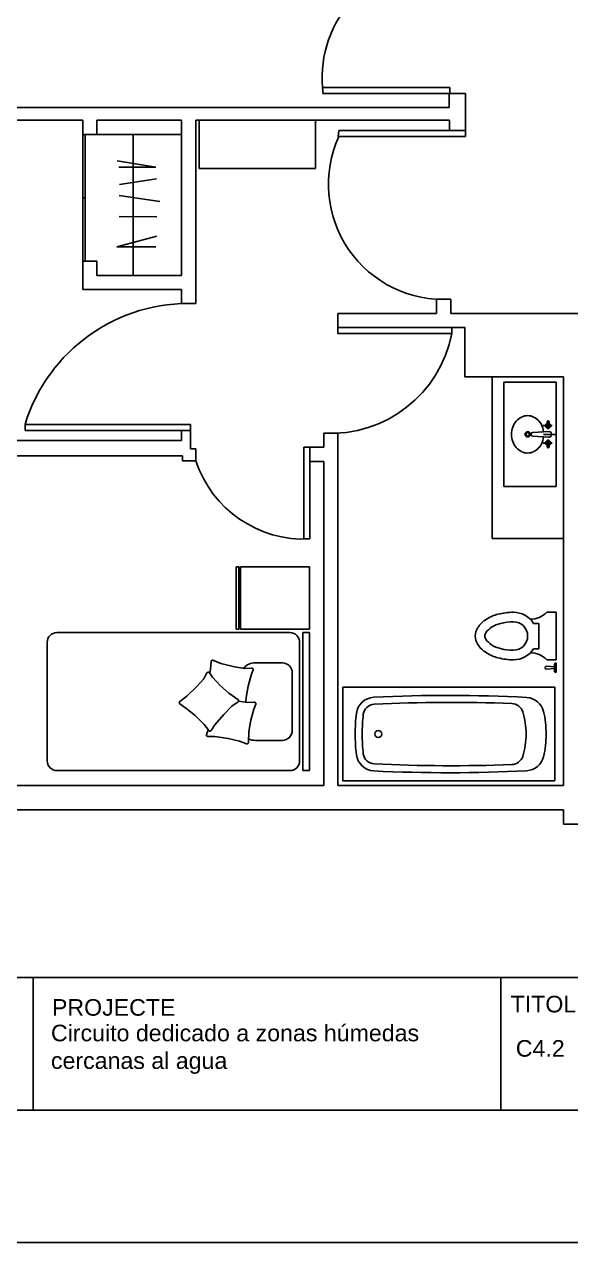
# Model space of a CAD drawing. Header units: millimetres. Extents: x 2377 to 4712, y -254 to 3188.
# Drawn here: x 3921.3 to 4003.7, y 1297.2 to 1481 of the extents above; entities that cross this region are included whole.
import ezdxf

# ---------------------------------------------------------------- set-up
doc = ezdxf.new("R2010")
doc.units = ezdxf.units.MM
doc.layers.add('Mobiliario', color=254, linetype='Continuous')
doc.styles.get("Standard").update_dxf_attribs({"font": 'arial.ttf'})

# ---------------------------------------------------------------- blocks, each defined once
blk = doc.blocks.new('*U7')
for p, q in [((-976.2, 0.3), (-976.2, -499.7)), ((-526.2, 0.3), (-976.2, 0.3)), ((-526.2, 0.3), (-526.2, -499.7)), ((500, -0.3), (-500, 0.3)), ((-500, -48.3), (-500, 0.3)), ((500, -48.8), (-500, -48.3)), ((-430, -71.4), (430, -71.4)), ((500, -48.8), (500, -0.3)), ((-500, -1830), (-500, -141.4)), ((-209.2, -124.8), (209.2, -124.8)), ((500, -141.4), (500, -1830)), ((-280.5, -391.6), (-280.5, -196)), ((280.5, -196), (280.5, -391.6)), ((-526.2, -499.7), (-976.2, -499.7)), ((430, -1900), (-430, -1900))]:
    blk.add_line(p, q)
for points in [[(5, -461), (-31.1, -459.9), (-112.9, -445.4), (-193, -423.2), (-229.4, -409.2, 0.550421), (-243.6, -419.7), (-239.9, -469.3), (-252.7, -543.4), (-277, -641.2), (-299.4, -699, 0.502905), (-290.4, -713.2), (-235.5, -717.5), (-203.7, -720.9)], [(204.7, -733.7), (237.6, -746.1, 0.517444), (251.8, -736.5), (252.9, -686.9), (267.1, -588.8), (285.5, -507.9), (305.6, -456.2, 0.51806), (296.2, -441.9), (215.9, -439.4), (134.1, -424.9), (54, -402.7), (17.6, -388.7, 0.550421), (3.4, -399.3), (7.1, -448.8), (-4.2, -514)]]:
    blk.add_lwpolyline(points, format="xyb")
blk.add_lwpolyline([(-526.3, -530.5), (-526.3, -510.8), (-976.2, -510.8), (-976.2, -530.5)], close=True)
blk.add_lwpolyline([(-108.6, -816.7), (-38.8, -889.4), (-1.9, -939.1, 0.502905), (15, -939.1), (47.8, -895), (100.9, -827.9), (165.1, -763.6), (209.9, -729.8, 0.517444), (209.3, -712.7), (167.9, -685.3), (92.5, -621), (33.8, -562.3), (0.9, -517.7, 0.51806), (-16.2, -518), (-61.2, -584.6), (-117, -646.1), (-178.5, -702.1), (-209.8, -725.4, 0.550421), (-208.4, -743.1), (-164.5, -766.4)], format="xyb", close=True)
for centre, radius, start, end in [((-430, -141.4), 70, 90, 180), ((430, -141.4), 70, 0, 90), ((-209.2, -196), 71.3, 89.99639, 180), ((209.2, -196), 71.3, 0, 90), ((-174.8, -395.7), 105.8, 177.773, 230.96522), ((174.8, -395.7), 105.8, 334.56547, 2.227), ((-430, -1830), 70, 180, 270), ((430, -1830), 70, 270, 0)]:
    blk.add_arc(centre, radius, start, end)
blk = doc.blocks.new('bn04-7')
for p, q in [((0, 0), (0, -0.147)), ((-0.6, 0), (0.6, 0)), ((-0.6, -0.6), (-0.6, 0)), ((-0.058, -0.092), (-0.151, -0.092)), ((-0.122, -0.087), (-0.112, -0.087)), ((-0.122, -0.098), (-0.112, -0.098)), ((-0.1, -0.148), (-0.1, -0.045)), ((-0.033, -0.08), (-0.02, -0.271)), ((0.034, -0.086), (0.02, -0.271)), ((0.058, -0.092), (0.151, -0.092)), ((0.1, -0.148), (0.1, -0.045)), ((0.122, -0.087), (0.112, -0.087)), ((0.122, -0.098), (0.112, -0.098)), ((0.6, -0.6), (0.6, 0)), ((-0.005, -0.286), (0.005, -0.286)), ((-0.6, -0.6), (0.6, -0.6))]:
    blk.add_line(p, q)
for centre, radius in [((-0.1, -0.092), 0.0118), ((0.1, -0.092), 0.0118), ((0, -0.328), 0.03), ((0, -0.328), 0.02)]:
    blk.add_circle(centre, radius)
for centre, radius, start, end in [((-0.142, -0.092), 0.0118, 39.1354, 320.8646), ((-0.131, -0.083), 0.0025, 219.1354, 256.4029), ((-0.131, -0.101), 0.0025, 103.5971, 140.8646), ((-0.123, -0.049), 0.0381, 256.4029, 272.0458), ((-0.123, -0.136), 0.0381, 87.9542, 103.5971), ((-0.1, -0.092), 0.0299, 191.7173, 168.2827), ((-0.1, -0.092), 0.0235, 194.2864, 165.7136), ((-0.112, -0.084), 0.003, 270, 324.6965), ((-0.112, -0.101), 0.003, 35.3035, 90), ((0.055, -0.103), 0.0911, 153.0547, 165.3672), ((-0.006, -0.094), 0.0379, 104.9144, 122.742), ((0, -0.113), 0.0583, 90, 104.9144), ((0, -0.113), 0.0583, 75.0856, 90), ((0.005, -0.094), 0.0379, 57.258, 75.0856), ((-0.056, -0.103), 0.0911, 14.6328, 26.9453), ((0.025, -0.085), 0.00867, 0, 32.7882), ((0.025, -0.085), 0.00867, 350.3449, 0), ((0.1, -0.092), 0.0299, 11.7173, 348.2827), ((0.1, -0.092), 0.0235, 14.2864, 345.7136), ((0.112, -0.084), 0.003, 215.3035, 270), ((0.112, -0.101), 0.003, 90, 144.6965), ((0.123, -0.049), 0.0381, 267.9542, 283.5971), ((0.123, -0.136), 0.0381, 76.4029, 92.0458), ((0.131, -0.083), 0.0025, 283.5971, 320.8646), ((0.131, -0.101), 0.0025, 39.1354, 76.4029), ((0.142, -0.092), 0.0118, 219.1354, 140.8646), ((-0.055, -0.328), 0.16, 154.2946, 180), ((-0.028, -0.341), 0.189, 130.7108, 154.2946), ((-0.011, -0.361), 0.216, 109.6169, 130.7108), ((0, -0.393), 0.249, 96.5773, 109.6169), ((-0.005, -0.271), 0.015, 180, 270), ((0.005, -0.271), 0.015, 270, 0), ((0, -0.393), 0.249, 70.3831, 83.252), ((0.011, -0.361), 0.216, 49.2892, 70.3831), ((0.028, -0.341), 0.189, 25.7054, 49.2892), ((0.055, -0.328), 0.16, 0, 25.7054), ((-0.055, -0.328), 0.16, 180, 205.7054), ((-0.028, -0.315), 0.189, 205.7054, 229.2892), ((0.028, -0.315), 0.189, 310.7108, 334.2946), ((0.055, -0.328), 0.16, 334.2946, 360), ((-0.011, -0.295), 0.216, 229.2892, 250.3831), ((0, -0.264), 0.249, 250.3831, 270), ((0, -0.264), 0.249, 270, 289.6169), ((0.011, -0.295), 0.216, 289.6169, 310.7108)]:
    blk.add_arc(centre, radius, start, end)
blk = doc.blocks.new('bn34-3')
at = {"linetype": 'ByBlock'}
for p, q in [((-0.1765, 0), (-0.1765, -0.0706)), ((-0.1765, 0), (0.1765, 0)), ((0.1765, -0.0706), (0.1765, 0)), ((0.2, 0), (0.2706, 0)), ((0.2, 0), (0.2059, -0.0118)), ((0.2647, -0.0118), (0.2706, 0)), ((0.2059, -0.0118), (0.2647, -0.0118)), ((0.2235, -0.0706), (0.2294, -0.0118)), ((0.2412, -0.0118), (0.2471, -0.0706)), ((-0.0941, -0.1294), (-0.0941, -0.1684)), ((0.0941, -0.1294), (-0.0941, -0.1294)), ((0.0941, -0.1294), (0.0941, -0.1684))]:
    blk.add_line(p, q, dxfattribs=at)
for centre, radius, start, end in [((-0.2843, -0.1882), 0.1596, 358.33784, 47.48955), ((0.2843, -0.1882), 0.1596, 132.51045, 181.66216), ((0.2353, -0.0706), 0.0118, 180, 0), ((0, -0.3176), 0.1765, 122.23095, 180), ((0, -0.3176), 0.1765, 0, 57.76905), ((0, -0.3176), 0.1059, 0, 180), ((0.2737, -0.3176), 0.4502, 180.00004, 194.51425), ((0.2737, -0.3176), 0.3796, 180.00003, 194.51424), ((-0.2737, -0.3176), 0.3796, 345.48576, 359.99997), ((-0.2737, -0.3176), 0.4502, 345.48575, 359.99996), ((0.1387, -0.3526), 0.3108, 194.51426, 212.00539), ((0.1387, -0.3526), 0.2402, 194.51426, 212.0054), ((-0.1387, -0.3526), 0.2402, 327.9946, 345.48574), ((-0.1387, -0.3526), 0.3108, 327.99461, 345.48574), ((0.0535, -0.4059), 0.2103, 212.00541, 236.46588), ((0.0535, -0.4059), 0.1397, 212.00541, 236.46587), ((0, -0.4866), 0.0428, 236.46596, 269.99998), ((0, -0.4866), 0.0428, 270.00002, 303.53404), ((-0.0535, -0.4059), 0.1397, 303.53413, 327.99459), ((-0.0535, -0.4059), 0.2103, 303.53412, 327.99459), ((0, -0.4866), 0.1134, 236.46593, 269.99995), ((0, -0.4866), 0.1134, 270.00005, 303.53407)]:
    blk.add_arc(centre, radius, start, end, dxfattribs=at)
blk = doc.blocks.new('A$C57724086')
at = {"layer": 'Mobiliario'}
for p, q in [((0, 0), (0, 1.7)), ((0, 1.7), (0.75, 1.7)), ((0.75, 1.7), (0.75, 0)), ((0.75, 0), (0, 0))]:
    blk.add_line(p, q, dxfattribs=at)
blk.add_circle((0.375, 1.415), 0.0275, dxfattribs=at)
for centre, radius, start, end in [((0.2293, 1.4421), 0.15, 97.82457, 176.29967), ((0.375, 0.1136), 1.4864, 89.99877, 96.41619), ((0.375, 0.1136), 1.4864, 83.58381, 90.00123), ((0.5207, 1.4421), 0.15, 3.70033, 82.17543), ((0.2293, 1.4421), 0.094, 97.82457, 176.29967), ((0.375, 0.1107), 1.4333, 89.99873, 96.34838), ((0.375, 0.1107), 1.4333, 83.65162, 90.00127), ((0.5207, 1.4421), 0.094, 3.70033, 82.17543), ((12.3216, 0.8538), 12.2566, 177.20377, 182.94309), ((13.2155, 0.8326), 13.0945, 177.30557, 182.13423), ((-12.4655, 0.8326), 13.0945, 357.86577, 2.69443), ((-11.5716, 0.8538), 12.2566, 357.05691, 2.79623), ((0.23, 0.3501), 0.1, 182.9309, 250.22209), ((0.52, 0.3501), 0.1, 289.77791, 357.0691), ((0.2308, 0.2347), 0.15, 183.89471, 255.30141), ((0.3748, 0.858), 0.628, 253.47012, 270.01863), ((0.3752, 0.858), 0.628, 269.98137, 286.52988), ((0.5192, 0.2347), 0.15, 284.69859, 356.10529), ((0.3749, 0.9245), 0.8545, 257.69314, 270.00758), ((0.3751, 0.9245), 0.8545, 269.99242, 282.30686)]:
    blk.add_arc(centre, radius, start, end, dxfattribs=at)

msp = doc.modelspace()

# ---------------------------------------------------------------- linework, layer by layer
at = {"transparency": 33554687}
for p, q in [((3985.4, 1468.51), (3985.4, 1470.61)), ((3985.4, 1470.61), (3987.86, 1470.61)), ((3987.86, 1470.61), (3987.86, 1465.01)), ((3864.16, 1468.51), (3985.4, 1468.51)), ((3930.17, 1466.57), (3864.16, 1466.57)), ((3930.17, 1464.44), (3930.17, 1466.57)), ((3945.06, 1466.57), (3932.29, 1466.57)), ((3932.29, 1466.57), (3932.29, 1464.44)), ((3945.06, 1443.17), (3945.06, 1466.57)), ((3985.47, 1466.57), (3947.18, 1466.57)), ((3947.18, 1466.57), (3947.18, 1438.92)), ((3985.47, 1465.01), (3985.47, 1466.57)), ((3932.29, 1464.44), (3930.17, 1464.44)), ((3930.17, 1464.44), (3930.17, 1445.3)), ((3930.52, 1464.44), (3930.52, 1445.3)), ((3930.52, 1464.44), (3937.76, 1464.44)), ((3932.29, 1464.44), (3945.06, 1464.44)), ((3937.76, 1464.44), (3937.76, 1443.17)), ((3987.86, 1465.01), (3985.47, 1465.01)), ((3935.32, 1460.46), (3941.17, 1459.49)), ((3941.17, 1459.49), (3935.59, 1459.49)), ((3941.26, 1457.74), (3935.71, 1456.87)), ((3930.52, 1454.87), (3930.17, 1454.87)), ((3935.64, 1455.24), (3941.78, 1454.31)), ((3935.63, 1452.06), (3941.32, 1452.02)), ((3941.33, 1449.1), (3935.3, 1447.48)), ((3935.3, 1447.48), (3941.16, 1447.48)), ((3930.17, 1441.05), (3930.17, 1445.3)), ((3930.17, 1445.3), (3932.29, 1445.3)), ((3932.29, 1445.3), (3932.29, 1443.17)), ((3932.29, 1443.17), (3945.06, 1443.17)), ((3945.06, 1441.05), (3930.17, 1441.05)), ((3945.06, 1438.92), (3945.06, 1441.05)), ((3985.64, 1439.56), (3983.51, 1439.56)), ((3983.51, 1439.56), (3983.51, 1437.43)), ((3985.64, 1437.43), (3985.64, 1439.56)), ((3947.18, 1438.92), (3945.06, 1438.92)), ((3968.62, 1435.31), (3968.62, 1437.43)), ((3968.62, 1435.31), (3968.62, 1437.43)), ((3968.62, 1437.43), (3983.51, 1437.43)), ((3985.64, 1437.43), (4017.54, 1437.43)), ((3987.76, 1435.31), (3968.62, 1435.31)), ((3987.76, 1427.86), (3987.76, 1435.31)), ((4002.65, 1427.86), (3987.76, 1427.86)), ((4002.65, 1366.18), (4002.65, 1427.86)), ((3946.39, 1419.78), (3945.06, 1419.78)), ((3945.06, 1419.78), (3945.06, 1418.25)), ((3946.39, 1416.97), (3946.39, 1419.78)), ((3966.49, 1419.36), (3968.62, 1419.36)), ((3966.5, 1417.23), (3966.5, 1419.36)), ((3966.5, 1419.36), (3968.62, 1419.36)), ((3968.62, 1419.36), (3968.62, 1366.18)), ((3968.62, 1419.36), (3968.62, 1366.18)), ((3864.16, 1418.25), (3945.06, 1418.25)), ((3864.16, 1415.96), (3945.18, 1415.96)), ((3945.18, 1415.96), (3945.18, 1415.17)), ((3947.22, 1416.97), (3946.39, 1416.97)), ((3947.22, 1415.17), (3947.22, 1416.97)), ((3964.37, 1415.1), (3964.37, 1417.23)), ((3964.37, 1417.23), (3966.5, 1417.23)), ((3945.18, 1415.17), (3947.22, 1415.17)), ((3966.5, 1415.1), (3964.37, 1415.1)), ((3966.5, 1366.18), (3966.5, 1415.1)), ((3868.07, 1366.18), (3966.5, 1366.18)), ((3968.62, 1366.18), (3992.02, 1366.18)), ((3992.02, 1366.18), (4002.65, 1366.18)), ((3867.23, 1362.5), (4002.65, 1362.5)), ((4002.65, 1362.5), (4002.65, 1360.38)), ((4002.65, 1360.38), (4013.29, 1360.38)), ((4191.18, 1337.22), (3795.69, 1337.22)), ((3922.69, 1317.22), (3922.69, 1337.22)), ((3993.19, 1317.22), (3993.19, 1337.22)), ((3841.69, 1317.22), (3922.69, 1317.22)), ((3922.69, 1317.22), (3993.19, 1317.22)), ((3993.19, 1317.22), (4063.19, 1317.22)), ((3780.64, 1297.22), (4200.64, 1297.22))]:
    msp.add_line(p, q, dxfattribs=at)
at = {"layer": 'Mobiliario', "transparency": 33554687}
for p, q in [((3966.3, 1471.5), (3985.48, 1471.5)), ((3966.3, 1471.5), (3966.38, 1470.61)), ((3985.4, 1470.61), (3966.3, 1470.61)), ((3985.48, 1471.5), (3985.48, 1470.61)), ((3947.72, 1466.57), (3947.72, 1459.31)), ((3965.23, 1459.31), (3965.23, 1466.57)), ((3968.77, 1465.01), (3968.68, 1464.12)), ((3987.86, 1464.12), (3968.68, 1464.12)), ((3968.77, 1465.01), (3987.86, 1465.01)), ((3987.86, 1465.01), (3987.86, 1464.12)), ((3947.72, 1459.31), (3965.23, 1459.31)), ((3968.62, 1434.42), (3968.62, 1435.31)), ((3968.62, 1435.31), (3985.79, 1435.31)), ((3985.79, 1434.42), (3968.62, 1434.42)), ((3985.79, 1435.31), (3985.79, 1434.42)), ((3987.76, 1435.31), (3987.8, 1435.31)), ((3991.87, 1427.86), (3991.87, 1403.44)), ((3921.44, 1419.78), (3921.44, 1420.67)), ((3921.44, 1420.67), (3946.39, 1420.67)), ((3945.06, 1419.78), (3921.44, 1419.78)), ((3946.39, 1420.67), (3946.39, 1419.78)), ((3963.48, 1403.39), (3963.48, 1417.23)), ((3963.48, 1417.23), (3964.37, 1417.23)), ((3964.37, 1417.15), (3964.37, 1403.39)), ((3963.48, 1403.39), (3964.37, 1403.39)), ((3991.87, 1403.44), (4002.65, 1403.44))]:
    msp.add_line(p, q, dxfattribs=at)
for centre, radius, start, end in [((3983.55, 1473), 17.31, 87.9494, 184.995), ((3984.57, 1456.91), 17.38, 155.4642, 273.5086), ((3946.12, 1413.14), 25.8, 87.6377, 163.0439), ((3967.56, 1437.89), 18.56, 266.7154, 349.2284), ((3963.53, 1420.55), 17.18, 198.2704, 272.7944)]:
    msp.add_arc(centre, radius, start, end, dxfattribs=at)

# ---------------------------------------------------------------- block references
at = {"layer": 'Mobiliario', "transparency": 33554687, "rotation": 270}
for name, p, xscale, yscale, zscale in [('bn04-7', (4001.54, 1419.18), 13.13239246732096, 13.13239246732096, 13.13239246732096), ('*U7', (3964.34, 1378.85), 0.02081848925687976, 0.02081848925687976, 0.02081848925687976), ('bn34-3', (4001.54, 1388.75), 20.32437430533547, 20.32437430533547, 20.32437430533547)]:
    msp.add_blockref(name, p, dxfattribs=dict(at, xscale=xscale, yscale=yscale, zscale=zscale))
at = {"layer": 'Mobiliario', "color": 7, "transparency": 33554687, "xscale": 18.81154828006024, "yscale": 18.81154828006024, "zscale": 18.81154828006024, "rotation": 90}
msp.add_blockref('A$C57724086', (4001.33, 1366.9), dxfattribs=at)

# ---------------------------------------------------------------- texts
at = {"transparency": 33554687, "char_height": 2.5, "attachment_point": 1}
for s, width, insert in [('PROJECTE', 37.0564, (3925.5, 1333.96)), ('TITOL PLANOL', 34.1105, (3994.67, 1334.46)), ('C4.2', 63.5407, (3995.45, 1327.78))]:
    msp.add_mtext_dynamic_manual_height_columns(s, width=width, gutter_width=12.5, heights=[0], dxfattribs=dict(at, insert=insert))
at = {"transparency": 33554687, "insert": (3925.35, 1330.1), "char_height": 2.5, "width": 186.4717, "attachment_point": 1}
msp.add_mtext('Circuito dedicado a zonas húmedas\\Pcercanas al agua', dxfattribs=at)

doc.saveas('drawing.dxf')
